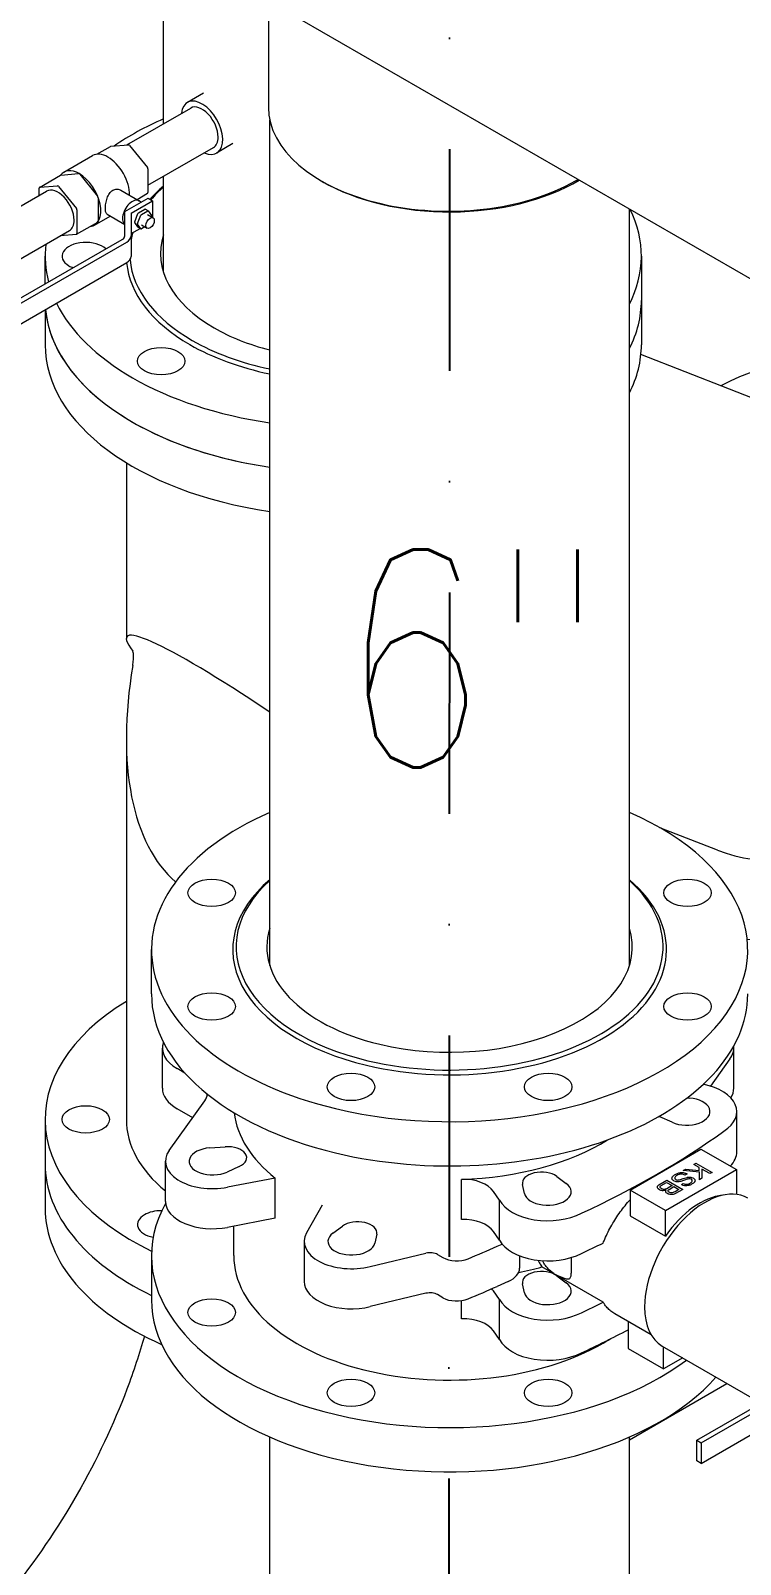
# Model space of a CAD drawing. Header units: millimetres. Extents: x -312439 to 477422, y -331570 to 212570.
# Drawn here: x 342717 to 343123, y 172918 to 173797 of the extents above; entities that cross this region are included whole.
import ezdxf

# ---------------------------------------------------------------- set-up
doc = ezdxf.new("R2010")
doc.units = ezdxf.units.MM
doc.linetypes.add('DASHDOT', pattern=[25.4, 12.7, -6.35, 0, -6.35])
doc.layers.add('ARCONDTEXTO', color=4, linetype='Continuous')
doc.styles.add('ROMAND', font='ROMAND.SHX')
doc.styles.add('ROMANS', font='romans.shx', dxfattribs={"height": 187.5})
doc.dimstyles.new('1-50 (MILIMETRO)', dxfattribs={"dimscale": 0, "dimtxt": 125, "dimasz": 125, "dimexe": 100, "dimexo": 100, "dimgap": 50, "dimtad": 0, "dimdec": 0, "dimzin": 0, "dimdsep": 46, "dimtxsty": 'ROMAND', "dimcen": -390, "dimclrd": 1, "dimclre": 1, "dimclrt": 3, "dimadec": 0, "dimazin": 0, "dimtfac": 1, "dimtdec": 0, "dimtix": 1, "dimtmove": 2, "dimatfit": 2, "dimfxl": 1, "dimtvp": 1, "dimtolj": 1, "dimtzin": 0, "dimarcsym": 0})

# ---------------------------------------------------------------- blocks, each defined once
blk = doc.blocks.new('*D91')
at = {"color": 1, "lineweight": -2, "transparency": 16777216}
for p, q in [((340583.83, 175468.81), (340583.83, 175778.51)), ((340692.09, 175600.54), (343936.01, 173727.65)), ((344044.27, 173470.93), (344044.27, 173780.62))]:
    blk.add_line(p, q, dxfattribs=at)
at = {"color": 1, "transparency": 16777216}
for points in [[(340702.5, 175618.58), (340681.67, 175582.49), (340583.83, 175663.04)], [(343946.43, 173745.69), (343925.6, 173709.61), (344044.27, 173665.15)]]:
    blk.add_solid(points, dxfattribs=at)
at = {"layer": 'Defpoints', "color": 0, "transparency": 16777216}
for p in [(340583.83, 175353.34), (344044.27, 173665.15), (344044.27, 173355.46)]:
    blk.add_point(p, dxfattribs=at)
at = {"color": 3, "transparency": 16777216, "insert": (343306.82, 174243.74), "char_height": 125, "attachment_point": 5, "rotation": 330, "style": 'ROMAND'}
blk.add_mtext('\\A1;3996', dxfattribs=at)

msp = doc.modelspace()

# ---------------------------------------------------------------- linework, layer by layer
at = {"color": 5, "linetype": 'Continuous', "lineweight": 0, "extrusion": (4.44089e-16, 0.816497, 0.57735)}
for p, q in [((340546.408, 175145.988), (343780.312, 173278.893)), ((342792.671, 173743.793), (342792.671, 173838.432)), ((342852.881, 173814.345), (342852.881, 173753.168)), ((342815.625, 173761.314), (342806.448, 173756.015)), ((342771.7, 173731.685), (342808.296, 173752.814)), ((342853.617, 173261.117), (342853.617, 173746.068)), ((342754.588, 173726.343), (342762.344, 173730.821)), ((342762.473, 173730.861), (342772.673, 173731.772)), ((342773.299, 173731.411), (342783.498, 173718.723)), ((342783.811, 173708.555), (342821.339, 173730.222)), ((342832.535, 173732.417), (342823.188, 173727.021)), ((342735.637, 173716.057), (342752.091, 173725.557)), ((342721.641, 173707.321), (342733.765, 173714.321)), ((342733.895, 173714.361), (342744.094, 173715.272)), ((342744.72, 173714.911), (342754.92, 173702.223)), ((342783.811, 173717.916), (342783.811, 173704.317)), ((342792.671, 173658.804), (342792.671, 173713.67)), ((342650.718, 173661.836), (342725.761, 173705.163)), ((342721.457, 173702.678), (342721.457, 173706.916)), ((342721.77, 173707.361), (342731.97, 173708.272)), ((342732.596, 173707.911), (342742.795, 173695.223)), ((342768.352, 173705.701), (342778.829, 173699.652)), ((342777.54, 173700.397), (342783.628, 173703.912)), ((342743.108, 173694.416), (342743.108, 173680.817)), ((342755.232, 173701.416), (342755.232, 173687.817)), ((342770.538, 173693.461), (342783.886, 173701.167)), ((342774.151, 173692.597), (342786.44, 173699.692)), ((342778.374, 173692.754), (342781.989, 173694.841)), ((342783.952, 173693.903), (342782.277, 173694.87)), ((342783.886, 173701.167), (342786.44, 173699.692)), ((342786.44, 173699.692), (342786.44, 173690.06)), ((343059.742, 173261.117), (343059.742, 173694.914)), ((342742.925, 173680.412), (342755.049, 173687.412)), ((342753.178, 173685.676), (342762.243, 173690.91)), ((342760.42, 173691.962), (342770.538, 173686.121)), ((342770.538, 173679.486), (342770.538, 173693.461)), ((342774.151, 173692.597), (342774.151, 173667.686)), ((342776.214, 173687.656), (342778.021, 173692.316)), ((342778.021, 173684.614), (342776.214, 173687.186)), ((342777.888, 173686.689), (342779.696, 173691.349)), ((342779.696, 173683.648), (342777.888, 173686.22)), ((342780.048, 173691.787), (342783.664, 173693.875)), ((342780.141, 173685.775), (342783.316, 173683.941)), ((342783.571, 173691.716), (342786.746, 173689.883)), ((342784.016, 173693.843), (342785.824, 173691.271)), ((342785.824, 173690.801), (342785.702, 173690.486)), ((342664.694, 173639.783), (342738.805, 173682.571)), ((342706.042, 173641.067), (342769.09, 173677.467)), ((342742.795, 173680.372), (342733.569, 173679.548)), ((342774.151, 173680.797), (342779.373, 173683.811)), ((342779.761, 173683.588), (342778.086, 173684.554)), ((342781.964, 173684.722), (342780.048, 173683.616)), ((342708.597, 173639.592), (342771.645, 173675.992)), ((342708.597, 173627.792), (342771.645, 173664.192)), ((342724.882, 173651.944), (342724.882, 173667.905)), ((343066.585, 173667.905), (343066.585, 173617.105)), ((342724.882, 173637.194), (342724.882, 173617.105)), ((343200.888, 173558.716), (343066.301, 173611.415)), ((342771.422, 173549.437), (342771.422, 173448.574)), ((342771.422, 173391.422), (342771.422, 173172.905)), ((343110.239, 173327.208), (343077.148, 173340.165)), ((342785.827, 173244.818), (342785.827, 173270.218)), ((342792.065, 173190.79), (342792.065, 173213.79)), ((343119.57, 173190.79), (343119.57, 173213.79)), ((342804.982, 173199.437), (342800.51, 173202.019)), ((343117.33, 173207.559), (343106.203, 173191.968)), ((343092.746, 173185.163), (343094.111, 173185.066)), ((342796.029, 173155.077), (342816.393, 173183.616)), ((342809.436, 173173.866), (342800.51, 173179.019)), ((343121.296, 173154.342), (343121.296, 173177.342)), ((342724.882, 173172.905), (342724.882, 173122.105)), ((343084.173, 173171.214), (343077.194, 173174.359)), ((342819.247, 173156.566), (342828.034, 173157.192)), ((343060.128, 173132.4), (343100.723, 173155.837)), ((343100.723, 173155.837), (343121.02, 173144.118)), ((342793.788, 173125.846), (342793.788, 173148.846)), ((342836.165, 173145.859), (342829.185, 173142.714)), ((343080.425, 173120.681), (343121.02, 173144.118)), ((343084.469, 173140.073), (343084.685, 173140.347)), ((343084.685, 173140.347), (343084.966, 173140.608)), ((343084.966, 173140.608), (343085.483, 173141.032)), ((343085.483, 173141.032), (343086.26, 173141.48)), ((343086.39, 173140.359), (343086.088, 173140.085)), ((343086.26, 173141.48), (343086.713, 173141.717)), ((343086.778, 173140.633), (343086.39, 173140.359)), ((343086.713, 173141.717), (343087.188, 173141.916)), ((343086.994, 173140.758), (343086.778, 173140.633)), ((343087.511, 173141.007), (343086.994, 173140.758)), ((343087.188, 173141.916), (343087.663, 173142.091)), ((343088.202, 173141.256), (343087.511, 173141.007)), ((343087.663, 173142.091), (343088.116, 173142.228)), ((343088.116, 173142.228), (343088.59, 173142.327)), ((343088.849, 173141.43), (343088.202, 173141.256)), ((343088.59, 173142.327), (343089.086, 173142.389)), ((343089.496, 173141.48), (343088.849, 173141.43)), ((343089.086, 173142.389), (343089.755, 173142.402)), ((343090.187, 173141.455), (343089.496, 173141.48)), ((343089.755, 173142.402), (343090.489, 173142.377)), ((343090.705, 173141.356), (343090.187, 173141.455)), ((343090.489, 173142.377), (343091.007, 173142.277)), ((343090.618, 173143.541), (343091.999, 173144.338)), ((343099.852, 173142.594), (343090.618, 173143.541)), ((343091.179, 173141.181), (343090.705, 173141.356)), ((343091.007, 173142.277), (343091.481, 173142.153)), ((343091.697, 173140.982), (343091.179, 173141.181)), ((343091.481, 173142.153), (343091.956, 173141.978)), ((343092.776, 173141.605), (343091.697, 173140.982)), ((343091.956, 173141.978), (343092.387, 173141.779)), ((343091.999, 173144.338), (343099.766, 173143.541)), ((343092.387, 173141.779), (343092.776, 173141.605)), ((343096.659, 173147.079), (343097.824, 173147.751)), ((343099.766, 173145.285), (343096.659, 173147.079)), ((343097.824, 173147.751), (343107.058, 173142.47)), ((343099.766, 173143.541), (343099.766, 173145.285)), ((343099.852, 173138.26), (343099.852, 173142.594)), ((343105.893, 173141.797), (343101.276, 173144.413)), ((343101.276, 173144.413), (343101.319, 173139.157)), ((343107.058, 173142.47), (343105.893, 173141.797)), ((343121.02, 173144.118), (343121.02, 173129.889)), ((342856.784, 173139.198), (342829.386, 173133.982)), ((342856.784, 173116.198), (342856.784, 173139.198)), ((342963.507, 173115.509), (342963.507, 173138.509)), ((342985.353, 173126.599), (342981.753, 173131.597)), ((342999.551, 173130.472), (342998.467, 173135.545)), ((343018.097, 173140.239), (343023.543, 173136.209)), ((343060.128, 173132.4), (343060.128, 173117.683)), ((343080.425, 173120.681), (343060.128, 173132.4)), ((343075.775, 173134.373), (343075.904, 173134.697)), ((343075.775, 173134.025), (343075.775, 173134.373)), ((343075.818, 173133.9), (343075.775, 173134.025)), ((343075.904, 173133.601), (343075.818, 173133.9)), ((343075.904, 173134.697), (343076.12, 173134.971)), ((343076.034, 173133.277), (343075.904, 173133.601)), ((343076.249, 173133.003), (343076.034, 173133.277)), ((343076.12, 173134.971), (343076.379, 173135.22)), ((343076.94, 173132.505), (343076.249, 173133.003)), ((343076.379, 173135.22), (343076.551, 173135.37)), ((343076.551, 173135.37), (343081.125, 173138.011)), ((343077.717, 173132.156), (343076.94, 173132.505)), ((343077.328, 173134.074), (343077.371, 173134.398)), ((343077.414, 173133.775), (343077.328, 173134.074)), ((343077.371, 173134.398), (343077.587, 173134.672)), ((343077.673, 173133.476), (343077.414, 173133.775)), ((343077.587, 173134.672), (343077.889, 173134.946)), ((343078.019, 173133.227), (343077.673, 173133.476)), ((343078.191, 173132.032), (343077.717, 173132.156)), ((343077.889, 173134.946), (343080.953, 173136.715)), ((343078.45, 173132.978), (343078.019, 173133.227)), ((343078.666, 173131.957), (343078.191, 173132.032)), ((343078.925, 173132.854), (343078.45, 173132.978)), ((343079.14, 173131.932), (343078.666, 173131.957)), ((343079.313, 173132.779), (343078.925, 173132.854)), ((343080.176, 173132.032), (343079.14, 173131.932)), ((343079.745, 173132.779), (343079.313, 173132.779)), ((343080.176, 173132.829), (343079.745, 173132.779)), ((343080.608, 173132.978), (343080.176, 173132.829)), ((343080.737, 173132.156), (343080.176, 173132.032)), ((343080.521, 173131.683), (343080.651, 173132.007)), ((343080.564, 173131.409), (343080.521, 173131.683)), ((343081.082, 173133.153), (343080.608, 173132.978)), ((343080.651, 173132.007), (343080.737, 173132.156)), ((343080.953, 173136.715), (343084.146, 173134.921)), ((343084.146, 173134.921), (343081.082, 173133.153)), ((343081.125, 173138.011), (343090.359, 173132.729)), ((343081.945, 173132.007), (343081.988, 173132.231)), ((343081.945, 173131.708), (343081.945, 173132.007)), ((343082.118, 173131.409), (343081.945, 173131.708)), ((343081.988, 173132.231), (343082.204, 173132.505)), ((343082.204, 173132.505), (343082.549, 173132.754)), ((343082.549, 173132.754), (343085.181, 173134.324)), ((343084.124, 173139.201), (343084.232, 173139.662)), ((343084.146, 173138.715), (343084.124, 173139.201)), ((343084.318, 173138.416), (343084.146, 173138.715)), ((343084.232, 173139.662), (343084.469, 173140.073)), ((343084.642, 173138.03), (343084.318, 173138.416)), ((343084.966, 173137.768), (343084.642, 173138.03)), ((343085.397, 173137.519), (343084.966, 173137.768)), ((343085.181, 173134.324), (343088.072, 173132.654)), ((343086.131, 173137.27), (343085.397, 173137.519)), ((343085.742, 173139.537), (343085.699, 173139.412)), ((343085.699, 173139.412), (343085.699, 173139.113)), ((343085.699, 173139.113), (343085.829, 173138.839)), ((343085.872, 173139.811), (343085.742, 173139.537)), ((343085.829, 173138.839), (343086.088, 173138.54)), ((343086.088, 173140.085), (343085.872, 173139.811)), ((343088.072, 173132.654), (343085.958, 173131.384)), ((343086.088, 173138.54), (343086.541, 173138.304)), ((343086.605, 173137.145), (343086.131, 173137.27)), ((343090.359, 173132.729), (343086.217, 173130.338)), ((343086.541, 173138.304), (343086.951, 173138.167)), ((343087.36, 173137.083), (343086.605, 173137.145)), ((343086.951, 173138.167), (343087.382, 173138.117)), ((343088.159, 173137.096), (343087.36, 173137.083)), ((343087.382, 173138.117), (343087.857, 173138.142)), ((343087.857, 173138.142), (343088.396, 173138.229)), ((343088.914, 173137.257), (343088.159, 173137.096)), ((343088.396, 173138.229), (343089.022, 173138.391)), ((343089.151, 173137.32), (343088.914, 173137.257)), ((343089.022, 173138.391), (343090.597, 173138.927)), ((343092.862, 173138.565), (343089.151, 173137.32)), ((343089.496, 173135.526), (343090.618, 173136.174)), ((343089.712, 173135.402), (343089.496, 173135.526)), ((343090.1, 173135.227), (343089.712, 173135.402)), ((343090.532, 173135.078), (343090.1, 173135.227)), ((343091.309, 173134.878), (343090.532, 173135.078)), ((343090.597, 173138.927), (343092.733, 173139.637)), ((343090.618, 173136.174), (343091.093, 173135.95)), ((343091.093, 173135.95), (343091.568, 173135.825)), ((343091.977, 173134.816), (343091.309, 173134.878)), ((343091.568, 173135.825), (343092.301, 173135.75)), ((343092.431, 173134.829), (343091.977, 173134.816)), ((343092.301, 173135.75), (343092.646, 173135.75)), ((343093.078, 173134.903), (343092.431, 173134.829)), ((343092.646, 173135.75), (343093.207, 173135.825)), ((343092.733, 173139.637), (343092.992, 173139.686)), ((343093.143, 173138.653), (343092.862, 173138.565)), ((343092.992, 173139.686), (343093.488, 173139.774)), ((343093.315, 173134.941), (343093.078, 173134.903)), ((343093.703, 173138.777), (343093.143, 173138.653)), ((343093.207, 173135.825), (343093.682, 173135.95)), ((343093.768, 173135.053), (343093.315, 173134.941)), ((343093.488, 173139.774), (343093.984, 173139.811)), ((343093.682, 173135.95), (343094.157, 173136.124)), ((343093.984, 173138.815), (343093.703, 173138.777)), ((343093.984, 173135.127), (343093.768, 173135.053)), ((343093.984, 173139.811), (343094.243, 173139.811)), ((343094.631, 173138.765), (343093.984, 173138.815)), ((343094.459, 173135.252), (343093.984, 173135.127)), ((343094.157, 173136.124), (343094.804, 173136.448)), ((343094.243, 173139.811), (343094.933, 173139.736)), ((343094.89, 173135.451), (343094.459, 173135.252)), ((343095.235, 173138.54), (343094.631, 173138.765)), ((343094.804, 173136.448), (343095.149, 173136.697)), ((343095.365, 173135.676), (343094.89, 173135.451)), ((343094.933, 173139.736), (343095.365, 173139.637)), ((343095.149, 173136.697), (343095.559, 173137.108)), ((343095.732, 173138.03), (343095.235, 173138.54)), ((343095.365, 173139.637), (343096.012, 173139.388)), ((343096.357, 173136.249), (343095.365, 173135.676)), ((343095.559, 173137.108), (343095.71, 173137.395)), ((343095.71, 173137.395), (343095.775, 173137.706)), ((343095.775, 173137.706), (343095.732, 173138.03)), ((343096.012, 173139.388), (343096.4, 173139.163)), ((343096.508, 173136.386), (343096.357, 173136.249)), ((343096.4, 173139.163), (343096.767, 173138.902)), ((343096.789, 173136.672), (343096.508, 173136.386)), ((343096.767, 173138.902), (343097.026, 173138.628)), ((343096.918, 173136.822), (343096.789, 173136.672)), ((343097.134, 173137.096), (343096.918, 173136.822)), ((343097.026, 173138.628), (343097.199, 173138.354)), ((343097.263, 173137.37), (343097.134, 173137.096)), ((343097.199, 173138.354), (343097.306, 173138.067)), ((343097.35, 173137.669), (343097.263, 173137.37)), ((343097.306, 173138.067), (343097.35, 173137.669)), ((343101.319, 173139.157), (343099.852, 173138.26)), ((342883.725, 173123.643), (342874.691, 173107.826)), ((342985.353, 173103.599), (342985.353, 173126.599)), ((343080.651, 173131.11), (343080.564, 173131.409)), ((343080.866, 173130.836), (343080.651, 173131.11)), ((343081.125, 173130.587), (343080.866, 173130.836)), ((343081.686, 173130.263), (343081.125, 173130.587)), ((343082.118, 173130.063), (343081.686, 173130.263)), ((343082.463, 173131.16), (343082.118, 173131.409)), ((343082.592, 173129.939), (343082.118, 173130.063)), ((343082.894, 173130.96), (343082.463, 173131.16)), ((343083.11, 173129.839), (343082.592, 173129.939)), ((343083.369, 173130.836), (343082.894, 173130.96)), ((343083.628, 173129.789), (343083.11, 173129.839)), ((343084.318, 173130.836), (343083.369, 173130.836)), ((343084.189, 173129.814), (343083.628, 173129.789)), ((343084.275, 173129.814), (343084.189, 173129.814)), ((343084.836, 173129.889), (343084.275, 173129.814)), ((343084.836, 173130.935), (343084.318, 173130.836)), ((343085.268, 173131.085), (343084.836, 173130.935)), ((343085.354, 173129.989), (343084.836, 173129.889)), ((343085.742, 173131.259), (343085.268, 173131.085)), ((343085.786, 173130.138), (343085.354, 173129.989)), ((343085.958, 173131.384), (343085.742, 173131.259)), ((343086.217, 173130.338), (343085.786, 173130.138)), ((342856.784, 173116.198), (342829.386, 173110.982)), ((343060.128, 173117.683), (343080.425, 173105.964)), ((343080.425, 173105.964), (343080.425, 173120.681)), ((342832.98, 173094.818), (342832.98, 173111.666)), ((342889.815, 173107.709), (342895.262, 173111.739)), ((342914.891, 173107.045), (342913.807, 173101.972)), ((342985.353, 173103.599), (342981.753, 173108.597)), ((342873.327, 173102.924), (342873.327, 173079.924)), ((342983.903, 173100.119), (342986.806, 173101.398)), ((342785.827, 173094.818), (342785.827, 173069.418)), ((342911.228, 173088.566), (342943.152, 173096.161)), ((342949.815, 173095.392), (342952.872, 173093.627)), ((342996.805, 173094.626), (342996.805, 173087.562)), ((343044.714, 173068.006), (343009.615, 173088.27)), ((342990.247, 173079.913), (342983.903, 173077.119)), ((343018.097, 173083.239), (343023.543, 173079.209)), ((342943.152, 173073.161), (342911.228, 173065.566)), ((342952.872, 173070.627), (342949.815, 173072.392)), ((342985.353, 173069.599), (342981.753, 173074.597)), ((342999.551, 173073.472), (342998.467, 173078.545)), ((342963.507, 173058.509), (342963.507, 173068.978)), ((342985.353, 173046.599), (342985.353, 173069.599)), ((343072.119, 173049.429), (343051.318, 173061.438)), ((343059.032, 173056.984), (343059.032, 173041.542)), ((342985.353, 173046.599), (342981.753, 173051.597)), ((343059.032, 173041.542), (343079.33, 173029.823)), ((343078.543, 173042.892), (343146.224, 173003.816)), ((343079.33, 173029.823), (343079.33, 173042.437)), ((343090.254, 173036.13), (343079.33, 173029.823)), ((343059.742, 172989.19), (343115.649, 173021.468)), ((343098.337, 172988.884), (343135.212, 173010.174)), ((343100.891, 172987.409), (343137.767, 173008.699)), ((343100.891, 172975.609), (343146.515, 173001.95)), ((342853.617, 172811.117), (342853.617, 172990.745)), ((343059.742, 172811.117), (343059.742, 172990.745)), ((343098.337, 172977.084), (343098.337, 172988.884)), ((343098.337, 172988.884), (343100.891, 172987.409)), ((343100.891, 172987.409), (343100.891, 172975.609)), ((343100.891, 172975.609), (343098.337, 172977.084))]:
    msp.add_line(p, q, dxfattribs=at)
at = {"color": 6, "linetype": 'DASHDOT', "ltscale": 10}
msp.add_line((342956.797, 173983.31), (342955.943, 172307.143), dxfattribs=at)
at = {"color": 5, "linetype": 'Continuous', "lineweight": 0}
for centre, major_axis, ratio, start_param, end_param in [((342814.818, 173741.518), (-8.37, 14.497), 0.5773503, 2.4641613, 6.9606167), ((342814.818, 173741.518), (6.522, -11.296), 0.5773503, 0.7853982, 3.1415927), ((342955.943, 173753.168), (103.062, 0), 0.5773503, 3.1415927, 5.4977871), ((342895.734, 173667.905), (-170.852, 0), 0.5773503, 5.3599285, 5.5886446), ((342762.786, 173730.055), (-0.442, 0.766), 0.5773503, 6.0213859, 6.2831853), ((342772.986, 173730.966), (-0.442, 0.766), 0.5773503, 4.9741884, 6.0213859), ((342814.818, 173741.518), (6.522, -11.296), 0.5773503, 0, 0.7853982), ((342760.862, 173710.367), (8.77, -15.191), 0.5773503, 2.3561945, 3.1415927), ((342760.862, 173710.367), (8.77, -15.191), 0.5773503, 0.7615984, 2.3561945), ((342744.407, 173700.867), (8.77, -15.191), 0.5773503, 2.3561945, 3.3966675), ((342734.207, 173713.555), (-0.442, 0.766), 0.5773503, 6.0213859, 6.2831853), ((342744.407, 173714.466), (-0.442, 0.766), 0.5773503, 4.9741884, 6.0213859), ((342744.407, 173700.867), (8.77, -15.191), 0.5773503, 6.0281105, 8.6393798), ((342783.186, 173718.278), (0.442, -0.766), 0.5773503, 0.7853982, 1.8325957), ((342722.083, 173706.555), (-0.442, 0.766), 0.5773503, 6.0213859, 7.0685835), ((342732.283, 173693.867), (6.522, -11.296), 0.5773503, 0.7853982, 3.1415927), ((342732.283, 173707.466), (-0.442, 0.766), 0.5773503, 4.9741884, 6.0213859), ((342783.186, 173704.678), (0.442, -0.766), 0.5773503, 0, 0.7853982), ((342895.734, 173667.905), (-124.312, 0), 0.5773503, 5.6898207, 5.8114124), ((342895.734, 173669.505), (122.352, 0), 0.5773503, 2.5724111, 2.6919326), ((342956.679, 173752.743), (-103.062, 0), 0.5773503, 0.7803476, 0.7853982), ((342956.679, 173752.743), (-103.062, 0), 0.5773503, 0.7853982, 2.3760943), ((342955.943, 173753.168), (103.062, 0), 0.5773503, 5.4977871, 5.517687), ((342742.483, 173694.778), (0.442, -0.766), 0.5773503, 0.7853982, 1.8325957), ((342754.607, 173701.778), (0.442, -0.766), 0.5773503, 0.7853982, 1.8325957), ((342774.863, 173692.783), (3.966, 6.869), 0.5773503, 6.010118, 9.3296148), ((342781.989, 173694.372), (0.288, 0.498), 0.5773503, 0, 0.7853982), ((342895.734, 173667.905), (-170.852, 0), 0.5773503, 2.8575929, 3.4162726), ((342732.283, 173693.867), (6.522, -11.296), 0.5773503, 0, 0.7853982), ((342754.607, 173688.178), (0.442, -0.766), 0.5773503, 0, 0.7853982), ((342776.566, 173687.625), (0.288, 0.498), 0.5773503, 1.8325957, 2.8797933), ((342778.24, 173686.658), (-0.288, -0.498), 0.5773503, 4.9741884, 6.0213859), ((342778.374, 173692.284), (0.288, 0.498), 0.5773503, 0.7853982, 1.8325957), ((342780.048, 173691.317), (-0.288, -0.498), 0.5773503, 3.9269908, 4.9741884), ((342783.664, 173693.405), (0.288, 0.498), 0.5773503, 6.0213859, 7.0685835), ((342785.472, 173690.833), (0.288, 0.498), 0.5773503, 4.9741884, 6.0213859), ((342742.483, 173681.178), (0.442, -0.766), 0.5773503, 6.0213859, 7.0685835), ((342765.593, 173679.486), (4.945, 0), 0.5773503, 5.4977871, 6.2831853), ((342765.593, 173679.486), (8.558, 0), 0.5773503, 5.4977871, 6.2831853), ((342895.734, 173669.505), (122.352, 0), 0.5773503, 2.973076, 3.029366), ((342778.374, 173685.053), (-0.288, -0.498), 0.5773503, 6.0213859, 6.2831853), ((342780.048, 173684.086), (-0.288, -0.498), 0.5773503, 6.0213859, 7.0685835), ((342895.734, 173669.505), (104.716, 0), 0.5773503, 2.9636533, 3.9269908), ((342895.734, 173667.905), (-170.852, 0), 0.5773503, 6.21352, 6.4341927), ((342748.152, 173667.905), (-13.595, 0), 0.5773503, 3.697362, 7.0685835), ((342748.152, 173667.905), (-13.595, 0), 0.5773503, 0.7853982, 1.015027), ((342895.734, 173667.905), (-124.312, 0), 0.5773503, 0.0521866, 0.7853982), ((342765.593, 173667.686), (8.558, 0), 0.5773503, 5.4977871, 6.2831853), ((342895.734, 173669.505), (122.352, 0), 0.5773503, 3.1932321, 3.9269908), ((342895.734, 173642.505), (170.852, 0), 0.5773503, 5.9991856, 6.2831853), ((342895.734, 173642.505), (170.852, 0), 0.5773503, 3.1940865, 4.4633123), ((342895.734, 173642.505), (170.852, 0), 0.5773503, 3.1940865, 3.9269908), ((342895.734, 173667.905), (-170.852, 0), 0.5773503, 0.2768013, 0.7853982), ((342895.734, 173669.505), (104.716, 0), 0.5773503, 3.9269908, 4.2984713), ((342895.734, 173617.105), (170.852, 0), 0.5773503, 3.1415927, 4.4633123), ((342895.734, 173667.905), (-124.312, 0), 0.5773503, 0.7853982, 1.2251569), ((342895.734, 173669.505), (122.352, 0), 0.5773503, 3.9269908, 4.3609762), ((342895.734, 173617.105), (170.852, 0), 0.5773503, 5.9991856, 6.2831853), ((343155.564, 173442.962), (62.293, 159.091), 0.8133896, 3.3914948, 7.0391668), ((342895.734, 173667.905), (-170.852, 0), 0.5773503, 0.7853982, 1.3217197), ((342895.734, 173642.505), (170.852, 0), 0.5773503, 3.9269908, 4.4633123), ((343155.564, 173442.962), (45.325, 115.754), 0.8133896, 3.1415927, 6.2831853), ((342895.734, 173358.089), (-123.988, 91.599), 0.0978959, 5.130226, 6.5985022), ((342895.734, 173481.907), (-83.802, -180.843), 0.5077224, 5.209054, 6.1391369), ((342956.679, 173270.218), (-170.852, 0), 0.5773503, 5.3599285, 7.4612826), ((342956.679, 173270.218), (-170.852, 0), 0.5773503, 1.1780972, 4.0648495), ((342956.679, 173270.218), (-124.312, 0), 0.5773503, 5.6898207, 7.4612826), ((342956.679, 173271.818), (122.352, 0), 0.5773503, 2.5724111, 4.3196899), ((342956.679, 173270.218), (-124.312, 0), 0.5773503, 1.1780972, 3.7349573), ((342956.679, 173271.818), (122.352, 0), 0.5773503, 4.3196899, 6.8523669), ((342956.679, 173271.818), (104.716, 0), 0.5773503, 2.9636533, 4.3196899), ((342956.679, 173271.818), (104.716, 0), 0.5773503, 4.3196899, 6.4611246), ((342895.734, 173172.905), (-170.852, 0), 0.5773503, 5.5272038, 7.1556345), ((342956.679, 173244.818), (170.852, 0), 0.5773503, 3.1415927, 4.3196899), ((342956.679, 173244.818), (170.852, 0), 0.5773503, 4.3196899, 6.2831853), ((342820.897, 173213.79), (-28.832, 0), 0.5773503, 6.078, 7.0685835), ((343092.461, 173213.79), (27.109, 0), 0.5773503, 5.8737687, 6.3559681), ((342820.897, 173190.79), (-28.832, 0), 0.5773503, 0, 0.7853982), ((342799.407, 173187.656), (18.371, 0), 0.5773503, 5.8923976, 6.2577611), ((343092.461, 173177.346), (13.472, 0), 0.5773503, 4.0497563, 7.7312146), ((343092.49, 173177.342), (28.806, 0), 0.5773503, 5.5507149, 7.5144461), ((343092.461, 173190.79), (27.109, 0), 0.5773503, 5.9220989, 6.2831853), ((342956.679, 173181.318), (-123.699, 0), 0.5773503, 0.06591, 0.6307786), ((342895.734, 173172.905), (-124.312, 0), 0.5773503, 0, 0.609247), ((342895.734, 173172.905), (124.312, 0), 0.5773503, 3.1415927, 3.7508397), ((343083.975, 173179.376), (-11.023, 0), 0.5773503, 0.8477105, 0.9081637), ((342956.679, 173209.818), (123.699, 0), 0.5773503, 4.7676151, 5.5340199), ((342707.264, 173353.818), (520.517, 0), 0.5773503, 5.3865482, 5.6090261), ((342820.897, 173148.846), (-27.109, 0), 0.5773503, 5.8737687, 8.1724889), ((342820.897, 173148.846), (-13.472, 0), 0.5773503, 4.8351545, 8.5166127), ((342829.384, 173150.876), (11.023, 0), 0.5773503, 5.3750201, 7.9767471), ((343092.49, 173154.342), (28.806, 0), 0.5773503, 5.7666453, 6.2831853), ((342895.734, 173147.505), (-170.852, 0), 0.5773503, 0, 0.8720172), ((342895.734, 173147.505), (170.852, 0), 0.5773503, 3.1415927, 4.0136099), ((343009.407, 173136.324), (11.023, 0), 0.5773503, 0.6626311, 3.2643581), ((342964.521, 173127.919), (-18.371, 0), 0.5773503, 3.4957179, 4.7676151), ((343012.922, 173131.424), (-13.472, 0), 0.5773503, 0.1227655, 3.8042237), ((343103.038, 173085.318), (-24.495, -42.426), 0.5773503, 3.1415927, 5.4977871), ((342956.679, 173094.818), (170.852, 0), 0.5773503, 2.833735, 5.6302998), ((342820.897, 173125.846), (-27.109, 0), 0.5773503, 0, 1.8893036), ((343012.929, 173131.408), (-28.806, 0), 0.5773503, 0.2933434, 2.3032668), ((343100.175, 173086.971), (23.27, 40.305), 0.5773503, 0.3872078, 1.4290703), ((342895.734, 173122.105), (-170.852, 0), 0.5773503, 0, 0.9157604), ((342791.377, 173112.655), (-13.595, 0), 0.5773503, 5.4977871, 7.509667), ((342791.377, 173112.655), (-13.595, 0), 0.5773503, 4.6871702, 5.4977871), ((342903.952, 173107.824), (11.023, 0), 0.5773503, 6.1604182, 8.7621453), ((342964.521, 173104.919), (-18.371, 0), 0.5773503, 3.4957179, 4.7676151), ((342900.436, 173102.924), (27.109, 0), 0.5773503, 2.8230854, 5.1218056), ((342900.436, 173102.924), (-13.472, 0), 0.5773503, 5.6205526, 9.3020109), ((342945.485, 173092.892), (6.124, 0), 0.5773503, 0.7853982, 1.961584), ((342668.403, 173336.863), (517.381, 0), 0.5773503, 5.3282352, 5.3682023), ((343012.929, 173108.408), (-28.806, 0), 0.5773503, 0.2933434, 2.3032668), ((342707.264, 173330.818), (520.517, 0), 0.5773503, 5.3865482, 5.4177363), ((342956.679, 173094.818), (-123.699, 0), 0.5773503, 0, 2.4003829), ((342960.667, 173098.127), (11.023, 0), 0.5773503, 3.9269908, 5.3544297), ((342980.142, 173087.562), (16.663, 0), 0.5773503, 5.3639692, 6.2831853), ((342956.679, 173152.818), (123.699, 0), 0.5773503, 5.0382336, 5.1546022), ((342900.436, 173079.924), (-27.109, 0), 0.5773503, 0, 1.9802129), ((343009.407, 173079.324), (11.023, 0), 0.5773503, 0.6626311, 3.2643581), ((343012.922, 173074.424), (-13.472, 0), 0.5773503, 0.1227655, 3.8042237), ((342808.169, 173255.561), (233.085, -175.431), 0.1043952, 5.905742, 5.9619009), ((342945.485, 173069.892), (-6.124, 0), 0.5773503, 3.9269908, 5.1031767), ((342960.667, 173075.127), (-11.023, 0), 0.5773503, 0.7853982, 2.212837), ((342668.403, 173313.863), (-517.381, 0), 0.5773503, 2.1866425, 2.2266097), ((342964.521, 173070.919), (-18.371, 0), 0.5773503, 3.4957179, 3.6171654), ((342956.679, 173069.418), (-170.852, 0), 0.5773503, 0, 2.6758126), ((343012.929, 173074.408), (-28.806, 0), 0.5773503, 0.2933434, 2.3032668), ((342707.264, 173296.818), (520.517, 0), 0.5773503, 5.3865482, 5.4177363), ((343103.038, 173085.318), (-24.495, -42.426), 0.5773503, 5.4977871, 6.2831853), ((342964.521, 173047.919), (-18.371, 0), 0.5773503, 3.4957179, 4.7676151), ((343012.929, 173051.408), (-28.806, 0), 0.5773503, 0.2933434, 2.3032668), ((342707.264, 173273.818), (520.517, 0), 0.5773503, 5.3865482, 5.4544475)]:
    msp.add_ellipse(centre, major_axis=major_axis, ratio=ratio, start_param=start_param, end_param=end_param, dxfattribs=at)
for centre, major_axis in [((342785.031, 173686.912), (-1.715, -2.971)), ((342791.377, 173607.655), (-13.595, 0)), ((342820.331, 173302.825), (-13.595, 0)), ((343093.027, 173302.825), (-13.595, 0)), ((342820.331, 173237.611), (-13.595, 0)), ((343093.027, 173237.611), (-13.595, 0)), ((342900.202, 173191.498), (-13.595, 0)), ((343013.156, 173191.498), (-13.595, 0)), ((342748.152, 173172.905), (-13.595, 0)), ((342820.331, 173062.211), (13.595, 0)), ((342900.202, 173016.098), (13.595, 0)), ((343013.156, 173016.098), (13.595, 0))]:
    msp.add_ellipse(centre, major_axis=major_axis, ratio=0.5773503, dxfattribs=at)
for points, knots in [([(342760.42, 173691.962), (342760.257, 173692.056), (342760.111, 173692.194), (342759.86, 173692.567), (342759.755, 173692.802), (342759.589, 173693.362), (342759.528, 173693.687), (342759.448, 173694.409), (342759.429, 173694.804), (342759.429, 173695.63), (342759.448, 173696.084), (342759.528, 173697.047), (342759.589, 173697.555), (342759.755, 173698.588), (342759.86, 173699.114), (342760.111, 173700.143), (342760.257, 173700.647), (342760.584, 173701.596), (342760.775, 173702.075), (342761.216, 173702.994), (342761.467, 173703.435), (342762.024, 173704.241), (342762.331, 173704.607), (342762.988, 173705.236), (342763.339, 173705.499), (342763.697, 173705.706)], [24.797623, 24.797623, 24.797623, 24.797623, 26.0362137, 26.0362137, 27.2748044, 27.2748044, 28.5133951, 28.5133951, 29.7519858, 29.7519858, 30.9905765, 30.9905765, 32.2291672, 32.2291672, 33.4677579, 33.4677579, 34.7063486, 34.7063486, 35.9470901, 35.9470901, 37.1878315, 37.1878315, 38.428573, 38.428573, 39.6693144, 39.6693144, 39.6693144, 39.6693144]), ([(342763.697, 173705.706), (342764.055, 173705.913), (342764.441, 173706.075), (342765.242, 173706.288), (342765.656, 173706.338), (342766.477, 173706.328), (342766.885, 173706.267), (342767.658, 173706.048), (342768.023, 173705.891), (342768.352, 173705.701)], [0, 0, 0, 0, 1.2407414, 1.2407414, 2.4814829, 2.4814829, 3.7222243, 3.7222243, 4.9629658, 4.9629658, 4.9629658, 4.9629658]), ([(342775.078, 173433.143), (342775.123, 173433.415), (342775.167, 173433.693), (342775.287, 173434.497), (342775.356, 173435.03), (342775.47, 173436.073), (342775.515, 173436.585), (342775.573, 173437.553), (342775.587, 173438.009), (342775.587, 173438.834), (342775.573, 173439.228), (342775.515, 173439.94), (342775.47, 173440.258), (342775.356, 173440.795), (342775.287, 173441.016), (342775.167, 173441.273), (342775.123, 173441.348), (342775.078, 173441.408)], [17.8979536, 17.8979536, 17.8979536, 17.8979536, 18.5592168, 18.5592168, 19.797742, 19.797742, 21.0362672, 21.0362672, 22.2747923, 22.2747923, 23.5133175, 23.5133175, 24.7518427, 24.7518427, 25.9903679, 25.9903679, 26.6516311, 26.6516311, 26.6516311, 26.6516311]), ([(343044.714, 173102.006), (343044.867, 173102.409), (343045.025, 173102.811), (343045.745, 173104.601), (343046.352, 173105.981), (343047.65, 173108.701), (343048.341, 173110.042), (343049.787, 173112.661), (343050.542, 173113.94), (343052.095, 173116.416), (343052.919, 173117.655), (343054.651, 173120.109), (343055.56, 173121.324), (343057.446, 173123.705), (343058.424, 173124.87), (343059.66, 173126.261), (343059.893, 173126.52), (343060.128, 173126.777)], [16.8661181, 16.8661181, 16.8661181, 16.8661181, 17.9028988, 17.9028988, 21.4834786, 21.4834786, 25.0640584, 25.0640584, 28.6446382, 28.6446382, 32.2252102, 32.2252102, 35.8057821, 35.8057821, 39.3863541, 39.3863541, 40.2119217, 40.2119217, 40.2119217, 40.2119217]), ([(343007.403, 173092.085), (343007.688, 173091.481), (343007.995, 173090.89), (343008.723, 173089.61), (343009.155, 173088.927), (343009.615, 173088.27)], [12.4220588, 12.4220588, 12.4220588, 12.4220588, 14.4753929, 14.4753929, 16.9865237, 16.9865237, 16.9865237, 16.9865237]), ([(343018.097, 173083.51), (343018.06, 173083.525), (343018.024, 173083.541), (343017.74, 173083.664), (343017.475, 173083.8), (343016.927, 173084.116), (343016.633, 173084.303), (343016.022, 173084.726), (343015.706, 173084.962), (343015.075, 173085.465), (343014.76, 173085.733), (343014.154, 173086.28), (343013.863, 173086.558), (343013.301, 173087.123), (343013.026, 173087.417), (343012.499, 173088.008), (343012.249, 173088.304), (343011.533, 173089.202), (343011.099, 173089.809), (343010.402, 173090.902), (343010.122, 173091.383), (343009.864, 173091.871)], [19.0802587, 19.0802587, 19.0802587, 19.0802587, 19.2237909, 19.2237909, 20.1714723, 20.1714723, 21.1191538, 21.1191538, 22.0668352, 22.0668352, 23.0145167, 23.0145167, 23.9621981, 23.9621981, 24.9859948, 24.9859948, 26.0097915, 26.0097915, 28.0573848, 28.0573848, 29.6221343, 29.6221343, 29.6221343, 29.6221343]), ([(343026.39, 173093.704), (343026.392, 173092.964), (343026.392, 173092.25), (343026.392, 173091.569), (343026.392, 173090.356), (343026.391, 173089.155), (343026.372, 173086.9), (343026.353, 173085.846), (343026.268, 173084.455), (343026.229, 173084.024), (343026.12, 173083.238), (343026.049, 173082.883), (343025.858, 173082.261), (343025.739, 173081.994), (343025.425, 173081.566), (343025.231, 173081.404), (343024.845, 173081.267), (343024.693, 173081.238), (343024.345, 173081.231), (343024.15, 173081.254), (343023.81, 173081.335), (343023.68, 173081.374), (343023.543, 173081.422)], [-2.0404213, -2.0404213, -2.0404213, -2.0404213, 0, 0, 0, 3.6398027, 3.6398027, 7.2796053, 7.2796053, 9.0995067, 9.0995067, 10.919408, 10.919408, 12.7393093, 12.7393093, 14.5592107, 14.5592107, 15.4903209, 15.4903209, 16.4214311, 16.4214311, 16.9568767, 16.9568767, 16.9568767, 16.9568767]), ([(343051.318, 173061.438), (343050.542, 173061.886), (343049.787, 173062.402), (343048.341, 173063.568), (343047.65, 173064.218), (343046.352, 173065.647), (343045.745, 173066.426), (343045.025, 173067.506), (343044.867, 173067.754), (343044.714, 173068.006)], [200.5122183, 200.5122183, 200.5122183, 200.5122183, 204.0927981, 204.0927981, 207.6733778, 207.6733778, 211.2539576, 211.2539576, 212.2907384, 212.2907384, 212.2907384, 212.2907384]), ([(342781.74, 173048.63), (342778.94, 173038.673), (342775.593, 173028.484), (342764.123, 172998.05), (342754.493, 172977.611), (342731.937, 172938.183), (342718.967, 172919.225), (342697.743, 172893.024), (342690.091, 172884.418), (342682.355, 172876.489)], [0.36979434, 0.36979434, 0.36979434, 0.36979434, 0.50760913, 0.50760913, 0.77855804, 0.77855804, 1.053397, 1.053397, 1.20100199, 1.20100199, 1.20100199, 1.20100199])]:
    msp.add_open_spline(points, degree=3, knots=knots, dxfattribs=at)

# ---------------------------------------------------------------- texts
at = {"layer": 'ARCONDTEXTO', "linetype": 'Continuous', "lineweight": -3, "style": 'ROMANS', "width": 0.8}
msp.add_text('6"', height=125, dxfattribs=at).set_placement((342892.897, 173374.652))

# ---------------------------------------------------------------- dimensions: what is measured, and where the dimension line sits
dim = msp.add_linear_dim(base=(344044.268, 173665.153), p1=(340583.833, 175353.341), p2=(344044.268, 173355.459), angle=330, dimstyle='1-50 (MILIMETRO)', override={"dimscale": 1})
dim.commit()
dim.dimension.update_dxf_attribs({"geometry": '*D91', "text_midpoint": (343306.824, 174243.744), "dimtype": 161})

doc.saveas('drawing.dxf')
